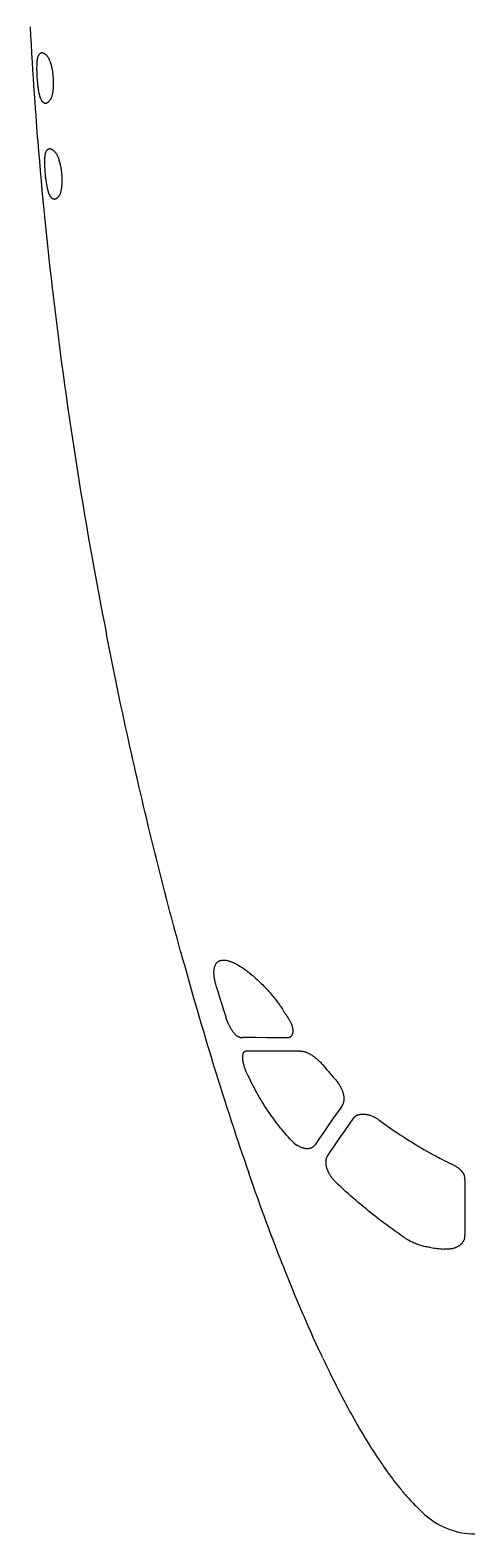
# Model space of a CAD drawing. Header units: millimetres. Extents: x -1718 to 143559, y -78490 to 15626.
# Drawn here: x 108233 to 111146, y -78490 to -68535 of the extents above; entities that cross this region are included whole.
import ezdxf

# ---------------------------------------------------------------- set-up
doc = ezdxf.new("R2010")
doc.units = ezdxf.units.MM
doc.header["$MEASUREMENT"] = 0
doc.layers.get('0').update_dxf_attribs({"linetype": 'CONTINUOUS'})

msp = doc.modelspace()

# ---------------------------------------------------------------- linework, layer by layer
at = {"color": 7, "ltscale": 3.84473e-06}
msp.add_line((108739.5, -72536.4), (108739.5, -72536.4), dxfattribs=at)
msp.add_line((108739.5, -72536.4), (108739.5, -72536.4), dxfattribs=at)
at = {"color": 7, "ltscale": 0.03937}
msp.add_line((111112.9, -76142.6), (111112.9, -76515.4), dxfattribs=at)
at = {"color": 7, "ltscale": 0.000162221}
msp.add_line((110856.4, -78369.2), (110856.3, -78369.1), dxfattribs=at)
at = {"color": 7, "ltscale": 0.03937}
for points in [[(108233.4, -68514), (108236.5, -68572.5), (108239.8, -68631), (108243.1, -68689.5), (108246.7, -68748), (108249.9, -68800.6), (108253.3, -68853.2), (108256.8, -68905.8), (108260.4, -68958.4), (108264.1, -69011), (108267.3, -69054.8), (108270.5, -69098.6), (108273.8, -69142.4), (108276.3, -69175.3), (108278.9, -69208.1), (108281.5, -69240.9), (108284.1, -69273.8), (108289.4, -69338.4), (108294.9, -69403.1), (108300.5, -69467.8), (108306.3, -69532.4), (108312.2, -69597), (108318.3, -69661.6), (108324.6, -69726.1), (108331, -69790.7), (108337.5, -69855.2), (108344.2, -69919.8), (108351, -69984.2), (108358, -70048.7), (108365.1, -70113.2), (108372.4, -70177.6), (108379.8, -70242)], [(108388.2, -68851.9), (108387.4, -68843), (108386.6, -68834.2), (108385.6, -68825.5), (108385, -68821.1), (108384.4, -68816.8), (108383.8, -68812.5), (108383.1, -68808.2), (108382.1, -68802.5), (108381.1, -68796.9), (108380, -68791.4), (108378.5, -68784.2), (108376.9, -68777.1), (108375.1, -68770.2), (108373.3, -68763.5), (108371.4, -68757.1), (108370.4, -68753.9), (108369.4, -68750.8), (108368, -68746.8), (108366.5, -68742.9), (108365.1, -68739.1), (108363.1, -68734.2), (108362, -68731.8), (108360.9, -68729.5), (108359.9, -68727.4), (108358.9, -68725.3), (108357.2, -68722), (108355.4, -68719), (108353.7, -68716.1), (108351.9, -68713.5), (108350.1, -68711.1), (108348.5, -68709.2), (108346.9, -68707.4), (108344, -68704.4), (108341.2, -68701.6), (108338.4, -68699.1), (108336.9, -68697.9), (108335.5, -68696.7), (108334.2, -68695.6), (108332.8, -68694.7), (108331, -68693.4), (108329.2, -68692.2), (108327.4, -68691.2), (108325.1, -68690), (108323.9, -68689.4), (108322.7, -68688.9), (108321.6, -68688.5), (108320.5, -68688.1), (108318.8, -68687.5), (108317, -68687.1), (108315.3, -68686.8), (108313.6, -68686.7), (108311.9, -68686.6), (108310.1, -68686.7), (108308.3, -68686.9), (108306.6, -68687.3), (108304.9, -68687.9), (108303.2, -68688.6), (108301.6, -68689.4), (108300, -68690.4), (108298.4, -68691.5), (108297, -68692.7), (108295.5, -68694.1), (108294.1, -68695.6), (108292.7, -68697.3), (108291.4, -68699.1), (108290.6, -68700.3), (108289.8, -68701.5), (108289, -68702.8), (108288.2, -68704.2), (108286.7, -68707), (108286, -68708.5), (108285.2, -68710.3), (108284.5, -68712.2), (108283.8, -68714.3), (108283.1, -68716.5), (108282.7, -68718.3), (108282.2, -68720.2), (108281.3, -68724.2), (108280.7, -68728), (108280, -68732), (108279.5, -68736.3), (108279.1, -68739.5), (108278.7, -68742.9), (108278.4, -68746.5), (108278.1, -68750.2), (108277.6, -68757.8), (108277.3, -68765.6), (108277.1, -68773.8), (108276.9, -68782.2), (108276.9, -68789.8), (108276.9, -68797.6), (108277.1, -68805.6), (108277.2, -68811.6), (108277.4, -68817.6), (108277.9, -68829), (108278.5, -68840.6), (108279.2, -68852.1)], [(108279.2, -68852.1), (108279.8, -68860.2), (108280.8, -68872.6), (108282, -68884.9), (108283.3, -68896.5), (108284, -68902.4), (108284.7, -68908.3), (108285.4, -68913.7), (108286.1, -68919.1), (108287.4, -68927.8), (108288.8, -68936.2), (108290.3, -68944.4), (108291.8, -68952.2), (108292.6, -68956), (108293.4, -68959.7), (108294.9, -68965.8), (108296.4, -68971.7), (108297.2, -68974.5), (108298, -68977.2), (108298.9, -68979.8), (108299.7, -68982.2), (108301, -68985.8), (108302.3, -68989), (108303.6, -68992), (108304.3, -68993.4), (108305.5, -68995.6), (108306.8, -68997.7), (108308.4, -69000.2), (108310, -69002.6), (108311.7, -69004.8), (108313.4, -69006.9), (108315.3, -69009), (108316.3, -69010), (108317.3, -69010.9), (108318.6, -69012.1), (108320, -69013.1), (108321.3, -69014.1), (108322.9, -69015.2), (108324.6, -69016.1), (108326.2, -69016.9), (108327.9, -69017.6), (108329.6, -69018.1), (108331.2, -69018.4), (108332.8, -69018.7), (108334.4, -69018.8), (108336, -69018.8), (108337.6, -69018.7), (108339.2, -69018.5), (108340.2, -69018.3), (108341.2, -69018.1), (108343.1, -69017.5), (108345.1, -69016.7), (108347.1, -69015.8), (108349.1, -69014.7), (108351.1, -69013.5), (108353.2, -69012), (108355.2, -69010.4), (108357.2, -69008.7), (108358.9, -69007.1), (108360.6, -69005.4), (108362.3, -69003.5), (108363.5, -69002.1), (108364.8, -69000.6), (108367.3, -68997.5), (108368.5, -68995.9), (108369.5, -68994.5), (108370.9, -68992.2), (108372.2, -68989.7), (108373.6, -68987), (108374.9, -68984.1), (108376.1, -68981), (108377.5, -68977.1), (108378.9, -68972.9), (108380.2, -68968.5), (108381.4, -68963.9), (108382.5, -68959.1), (108383.3, -68954.9), (108384.2, -68950.6), (108384.9, -68946.2), (108385.4, -68942.9), (108385.9, -68939.6), (108386.4, -68936), (108386.8, -68932.5), (108387.2, -68928.8), (108387.6, -68925), (108387.9, -68921.2), (108388.3, -68917.3), (108388.7, -68909.4), (108389.1, -68901.4), (108389.3, -68893.3), (108389.4, -68885.2), (108389.3, -68876.9), (108389, -68868.6), (108388.7, -68860.2), (108388.2, -68851.9)], [(108444.1, -69486.7), (108443.7, -69482.3), (108443.2, -69477.8), (108442.7, -69473.4), (108442.2, -69469), (108441.4, -69463.2), (108440.5, -69457.3), (108439.5, -69451.5), (108438.3, -69444.6), (108437, -69437.8), (108435.6, -69431.1), (108434.1, -69424.5), (108432.6, -69417.9), (108430.8, -69411.2), (108428.9, -69404.5), (108427, -69398.1), (108425, -69391.9), (108422.8, -69385.8), (108420.6, -69380), (108419.5, -69377.2), (108418.4, -69374.5), (108417.2, -69371.8), (108416.1, -69369.2), (108414.1, -69365.2), (108412.2, -69361.4), (108410.2, -69357.8), (108408.2, -69354.5), (108406.2, -69351.4), (108405.2, -69349.9), (108404.1, -69348.5), (108402.9, -69346.9), (108401.6, -69345.4), (108400.4, -69344), (108399.4, -69343), (108397.8, -69341.3), (108396.1, -69339.7), (108394.5, -69338.2), (108392.9, -69336.7), (108390.8, -69334.8), (108388.7, -69333.1), (108386.6, -69331.5), (108384.2, -69329.8), (108381.9, -69328.3), (108379.6, -69326.9), (108377.3, -69325.7), (108376.1, -69325.1), (108374.9, -69324.6), (108373.4, -69324), (108371.8, -69323.5), (108370.3, -69323), (108368.4, -69322.6), (108366.6, -69322.3), (108364.9, -69322.1), (108363.1, -69322), (108361.4, -69322.1), (108359.6, -69322.3), (108357.8, -69322.7), (108356, -69323.2), (108354.2, -69323.9), (108352.5, -69324.7), (108350.9, -69325.7), (108349.3, -69326.9), (108347.7, -69328.2), (108346.2, -69329.6), (108344.6, -69331.3), (108343, -69333.2), (108341.5, -69335.3), (108340.1, -69337.5), (108338.7, -69339.9), (108337.6, -69341.9), (108337.1, -69343.1), (108336.1, -69345.2), (108335.7, -69346.2), (108335, -69348.1), (108334.3, -69350.3), (108333.7, -69352.5), (108333.2, -69354.4), (108332.8, -69356.3), (108332, -69360.3), (108331.4, -69364.1), (108330.9, -69368.2), (108330.4, -69372.5), (108330.1, -69375.8), (108329.8, -69379.2), (108329.5, -69382.7), (108329.3, -69386.4), (108329, -69392.2), (108328.8, -69398.2), (108328.7, -69404.4), (108328.7, -69409.2), (108328.7, -69414), (108328.9, -69423.9), (108329.2, -69434), (108329.6, -69444.3), (108330.2, -69454.7), (108331, -69466.8), (108331.9, -69478.9), (108332.6, -69487)], [(108332.6, -69487), (108333.7, -69498.1), (108334.4, -69504.4), (108335.1, -69510.6), (108335.9, -69516.8), (108336.7, -69522.9), (108337.8, -69531.1), (108339, -69539.1), (108340.2, -69547), (108341.8, -69556.3), (108343.4, -69565.4), (108345.2, -69574.1), (108346.1, -69578.5), (108347, -69582.8), (108348, -69586.8), (108348.9, -69590.7), (108350.6, -69597.3), (108351.5, -69600.4), (108352.4, -69603.5), (108353.6, -69607.5), (108354.8, -69611.3), (108356.1, -69614.8), (108357.6, -69618.6), (108359, -69622.2), (108360.5, -69625.4), (108361.3, -69626.9), (108362.1, -69628.3), (108363.2, -69630.3), (108363.7, -69631.1), (108365.2, -69633.3), (108367.3, -69636.3), (108368.4, -69637.7), (108369.5, -69639), (108370.9, -69640.7), (108372.4, -69642.3), (108373.8, -69643.8), (108375.7, -69645.5), (108377.5, -69647), (108379.4, -69648.4), (108381.3, -69649.6), (108383.2, -69650.7), (108384.2, -69651.2), (108385.1, -69651.6), (108387, -69652.3), (108388.9, -69652.8), (108390.8, -69653.2), (108391.8, -69653.4), (108392.7, -69653.5), (108393.7, -69653.5), (108394.6, -69653.5), (108395.6, -69653.5), (108396.6, -69653.4), (108398.5, -69653.2), (108400.4, -69652.8), (108402.4, -69652.2), (108404.3, -69651.5), (108406.3, -69650.6), (108408.2, -69649.5), (108410.2, -69648.3), (108412.1, -69647), (108414.1, -69645.5), (108415.7, -69644.1), (108417.3, -69642.6), (108418.9, -69641), (108420.1, -69639.8), (108421.3, -69638.5), (108422.5, -69637.1), (108423.7, -69635.7), (108425.6, -69633.3), (108427.1, -69631.3), (108428.6, -69629.2), (108429.5, -69627.7), (108430.7, -69625.5), (108431.9, -69623.2), (108433, -69620.7), (108434.1, -69618.1), (108434.8, -69616.2), (108435.5, -69614.3), (108436.8, -69610.4), (108438, -69606.2), (108439.1, -69601.8), (108440.2, -69597.2), (108441, -69593.2), (108441.8, -69589.2), (108442.4, -69585), (108442.9, -69581.7), (108443.4, -69578.5), (108444.2, -69571.7), (108444.8, -69565.2), (108445.4, -69558.5), (108445.8, -69551.7), (108446.1, -69544.8), (108446.2, -69537.7), (108446.3, -69530.6), (108446.2, -69524.1), (108446.1, -69517.6), (108445.8, -69511), (108445.5, -69504.4), (108445.2, -69500), (108444.9, -69495.6), (108444.5, -69491.1), (108444.1, -69486.7)], [(109230.4, -74634.5), (109218.4, -74590.8), (109206.6, -74547), (109194.8, -74503.3), (109183.1, -74459.6), (109171.5, -74415.9), (109160, -74372.1), (109148.5, -74328.4), (109137.1, -74284.7), (109125.8, -74240.9), (109114.5, -74197.2), (109103.4, -74153.4), (109092.3, -74109.7), (109081.3, -74065.9), (109070.3, -74022.1), (109059.4, -73978.4), (109048.6, -73934.6), (109037.9, -73890.9), (109027.2, -73847.1), (109016.6, -73803.3), (109006.1, -73759.5), (108995.6, -73715.8), (108985.2, -73672), (108974.9, -73628.2), (108964.6, -73584.5), (108954.5, -73540.7), (108944.3, -73496.9), (108934.3, -73453.2), (108924.3, -73409.4), (108914.4, -73365.7), (108904.6, -73321.9), (108894.8, -73278.2), (108885.1, -73234.5), (108875.5, -73190.8), (108865.9, -73147.1), (108856.5, -73103.4), (108847.1, -73059.7), (108837.7, -73016), (108828.4, -72972.4), (108819.2, -72928.7), (108810.1, -72885.1), (108801, -72841.5), (108792, -72797.9), (108783.1, -72754.3), (108774.3, -72710.7), (108765.5, -72667.2), (108756.7, -72623.6), (108748.1, -72580), (108739.5, -72536.4)], [(109467.8, -74867.8), (109465.3, -74859.5), (109463, -74851.4), (109461, -74843.5), (109459.1, -74836), (109457.6, -74828.7), (109456.2, -74821.8), (109455, -74815.2), (109454.2, -74810.3), (109453.5, -74805.6), (109453, -74801.1), (109452.6, -74797.8), (109452.3, -74794.7), (109451.8, -74788.6), (109451.4, -74782.8), (109451.2, -74777.4), (109451.2, -74773.5), (109451.3, -74769.7), (109451.4, -74766.1), (109451.6, -74762.1), (109451.9, -74758.2), (109452.3, -74754.6), (109452.7, -74751.1), (109453.1, -74748.9), (109453.4, -74746.7), (109454.3, -74742.5), (109455.2, -74738.6), (109456.3, -74734.9), (109457.4, -74731.3), (109458.6, -74728), (109460, -74724.9), (109461.4, -74721.9), (109462.9, -74719.1)], [(109462.9, -74719.1), (109464.5, -74716.4), (109466.2, -74713.9), (109468, -74711.5), (109469.8, -74709.2), (109471.7, -74707.2), (109473.7, -74705.2), (109475.8, -74703.4), (109477.9, -74701.7), (109480.1, -74700.2), (109482.3, -74698.8), (109484.7, -74697.5), (109486.9, -74696.5), (109489.1, -74695.5), (109491.5, -74694.6), (109493.8, -74693.9), (109496.2, -74693.2), (109497.8, -74692.9), (109499.3, -74692.5), (109500.9, -74692.2), (109502.5, -74692), (109505.7, -74691.6), (109507.4, -74691.5), (109509.2, -74691.4), (109512.7, -74691.3), (109516.3, -74691.3), (109520, -74691.5), (109523.7, -74691.8), (109527.7, -74692.3), (109531.8, -74693), (109536, -74693.8), (109540.3, -74694.7), (109544.6, -74695.8), (109548.2, -74696.8), (109551.9, -74697.9), (109555.7, -74699.1), (109558.5, -74700), (109561.4, -74701), (109564.3, -74702), (109567.2, -74703.2), (109572.3, -74705.2), (109577.4, -74707.3), (109582.7, -74709.7), (109588, -74712.1), (109593.3, -74714.8), (109598.9, -74717.7), (109604.6, -74720.7), (109610.4, -74723.9), (109616.3, -74727.3), (109622.2, -74730.9), (109627.2, -74734), (109632.3, -74737.3), (109637.4, -74740.6), (109641.3, -74743.2), (109645.2, -74745.9), (109653.2, -74751.5), (109660, -74756.4), (109666.8, -74761.4), (109673.7, -74766.7), (109680.8, -74772.2), (109689.7, -74779.3), (109698.7, -74786.7), (109707.9, -74794.4), (109717.2, -74802.4), (109726.7, -74810.8), (109736.3, -74819.5), (109741.2, -74823.9), (109746.1, -74828.5), (109752.7, -74834.7), (109759.3, -74841), (109766, -74847.6), (109774.1, -74855.6), (109782.3, -74863.9), (109790.5, -74872.5), (109798.8, -74881.2), (109807.1, -74890.3), (109815.4, -74899.5), (109823.7, -74909), (109827.8, -74913.8), (109832, -74918.7), (109837.5, -74925.3), (109843, -74932.1), (109848.5, -74938.9), (109855.8, -74948.1), (109863, -74957.5), (109870.2, -74967), (109877.3, -74976.8), (109880.8, -74981.7), (109884.3, -74986.7), (109887.8, -74991.7), (109891.2, -74996.7), (109895.8, -75003.4), (109900.3, -75010.3), (109904.7, -75017.2)], [(109531, -75070), (109524.5, -75049.5), (109518, -75029.2), (109505.3, -74988.6), (109489.5, -74938.1), (109480.2, -74908), (109467.8, -74867.8)], [(109625.3, -75202.8), (109623.5, -75202.7), (109621.7, -75202.5), (109619.8, -75202.2), (109617.9, -75201.7), (109616, -75201), (109614, -75200.3), (109612.3, -75199.5), (109610.7, -75198.7), (109609, -75197.8), (109607.7, -75197), (109606.5, -75196.2), (109603.8, -75194.5), (109601.2, -75192.4), (109598.6, -75190.4), (109596.1, -75188.1), (109593.4, -75185.6), (109590.7, -75182.8), (109588, -75179.8), (109585.2, -75176.6), (109582.3, -75173), (109579.3, -75169.2), (109576.3, -75165.1), (109574.6, -75162.7), (109572.9, -75160.2), (109571.2, -75157.6), (109569.5, -75154.9), (109566.9, -75150.6), (109564.2, -75146.1), (109561.4, -75141.2), (109558.6, -75136), (109555.3, -75129.7), (109553.6, -75126.3), (109551.9, -75122.8), (109550.3, -75119.3), (109548.6, -75115.7), (109545.8, -75109.3), (109543, -75102.7), (109540.2, -75095.8), (109537.5, -75088.7), (109535.3, -75082.5), (109533.1, -75076.2), (109531, -75070)], [(109945.5, -75079.7), (109948.3, -75084.1), (109951.1, -75088.6), (109953.6, -75093.1), (109956.1, -75097.8), (109958.4, -75102.4), (109960.6, -75107.1), (109962.5, -75111.7), (109964.3, -75116.2), (109965.9, -75120.8), (109967.4, -75125.3), (109968.7, -75129.8), (109969.9, -75134.2), (109970.7, -75138.1), (109971.5, -75141.9), (109972.1, -75145.7), (109972.6, -75149.3), (109972.9, -75152.9), (109973.1, -75156.4), (109973.2, -75159.9), (109973.1, -75163.5), (109972.9, -75167), (109972.6, -75170.3), (109972.1, -75173.6), (109971.8, -75175.1), (109971.5, -75176.7), (109971.1, -75178.2), (109970.7, -75179.6), (109970.1, -75181.5), (109969.5, -75183.3), (109968.8, -75185), (109967.8, -75187.4), (109966.6, -75189.6), (109965.4, -75191.6), (109964.1, -75193.5), (109962.7, -75195.3), (109961.2, -75197), (109959.6, -75198.5), (109958, -75199.9), (109956.3, -75201.2), (109954.5, -75202.3), (109952.7, -75203.4), (109951, -75204.1), (109949.3, -75204.8), (109947.5, -75205.4), (109945.7, -75205.9), (109943.9, -75206.3), (109942.7, -75206.5), (109941.6, -75206.6), (109939.1, -75206.8), (109936.7, -75206.8)], [(109936.7, -75206.8), (109854.1, -75205.7), (109802.2, -75205.1), (109725.5, -75204.2), (109695.9, -75203.8), (109642.2, -75203)], [(109667.6, -75435.9), (109665.2, -75430.4), (109662.8, -75424.7), (109660.5, -75418.9), (109658.3, -75413.1), (109656.1, -75406.9), (109654, -75400.8), (109652.2, -75394.9), (109650.4, -75388.7), (109648.8, -75382.8), (109647.5, -75377.2), (109646.3, -75371.9), (109645.6, -75368.7), (109645, -75365.5), (109644.5, -75362.5), (109644, -75359.6), (109643.2, -75354), (109642.6, -75348.8), (109642.2, -75344), (109642, -75339.4), (109641.9, -75335.2), (109641.9, -75331.2), (109642.1, -75327.4), (109642.4, -75324), (109642.8, -75320.7), (109643.3, -75317.6), (109643.9, -75314.8), (109644.6, -75312.2), (109645.3, -75309.7), (109646.2, -75307.5), (109647.2, -75305.4), (109648.2, -75303.5), (109649.2, -75301.9), (109650.4, -75300.3), (109651.6, -75298.9), (109652.9, -75297.7), (109654.2, -75296.6), (109655.6, -75295.7), (109657.1, -75294.9), (109658.6, -75294.2), (109660.2, -75293.7), (109661.9, -75293.4), (109663.7, -75293.1), (109665.5, -75293.1)], [(109678.9, -75293), (109736.3, -75293.1), (109778.9, -75293.1), (109820.9, -75293), (109866.5, -75293), (109916.1, -75293), (109966.9, -75293.1), (110021.8, -75293.2)], [(110021.8, -75293.2), (110025.4, -75293.3), (110029.2, -75293.6), (110033, -75294), (110036.9, -75294.5), (110040.8, -75295.2), (110044.9, -75296.1), (110049, -75297.1), (110053.2, -75298.3), (110057.4, -75299.7), (110059.7, -75300.5), (110062.1, -75301.4), (110066.8, -75303.2), (110071.7, -75305.3), (110076.5, -75307.5), (110081.5, -75310), (110086.4, -75312.6), (110091.5, -75315.4), (110096.5, -75318.5), (110101.7, -75321.7), (110106.8, -75325.2), (110111.9, -75328.8), (110117.1, -75332.6), (110122.2, -75336.6), (110127.3, -75340.7), (110132.4, -75345), (110137.2, -75349.3), (110142, -75353.7), (110146.7, -75358.3), (110151.4, -75363), (110156.1, -75367.8), (110160.6, -75372.8), (110165.1, -75377.8), (110169.5, -75383)], [(109963.7, -75884.9), (109953.3, -75873.6), (109943, -75862.1), (109932.7, -75850.6), (109922.6, -75838.9), (109912.6, -75827.1), (109902.6, -75815.2), (109892.8, -75803.1), (109883, -75791), (109873.3, -75778.7), (109863.8, -75766.3), (109854.3, -75753.7), (109844.9, -75741), (109836.8, -75729.9), (109828.8, -75718.6), (109820.8, -75707.2), (109812.9, -75695.7), (109805.1, -75684.1), (109800, -75676.5), (109795, -75668.9), (109786.3, -75655.4), (109777.7, -75641.7), (109769.1, -75627.9), (109760.9, -75614.3), (109752.8, -75600.5), (109744.7, -75586.6), (109736.8, -75572.5), (109728.8, -75558.2), (109721, -75543.7), (109713.2, -75529.1), (109705.6, -75514.3), (109698, -75499.3), (109690.5, -75484.1), (109683.3, -75469.3), (109676.2, -75454.3), (109671.9, -75445.1), (109667.6, -75435.9)], [(110249.6, -75475.1), (110254, -75480.1), (110258.3, -75485.2), (110262.6, -75490.5), (110266.7, -75495.8), (110270.7, -75501.2), (110272.6, -75503.9), (110274.6, -75506.7), (110277.4, -75510.9), (110280.1, -75515.1), (110282.7, -75519.4), (110285.3, -75523.7), (110288.3, -75529.1), (110289.8, -75531.9), (110291.2, -75534.6), (110293.1, -75538.3), (110294.9, -75542), (110296.6, -75545.7), (110298.6, -75550.4), (110300.4, -75555.1), (110302.2, -75559.8), (110303.8, -75564.5), (110305.3, -75569.2), (110306.6, -75573.8), (110307.8, -75578.7), (110308.4, -75581.2), (110308.9, -75583.6), (110309.4, -75586), (110309.8, -75588.4), (110310.3, -75592), (110310.8, -75595.6), (110311.1, -75599.1), (110311.4, -75602.6), (110311.5, -75606.5), (110311.6, -75610.3), (110311.5, -75614.1), (110311.2, -75617.8), (110310.9, -75621.4), (110310.4, -75624.9), (110309.8, -75628.4), (110309.1, -75631.8), (110308.2, -75635), (110307.3, -75638.2), (110306.2, -75641.3), (110305.1, -75644.3), (110303.8, -75647.2), (110302.4, -75649.9), (110300.9, -75652.6), (110299.4, -75655.2), (110297.7, -75657.7)], [(110297.7, -75657.7), (110283.8, -75677.7), (110253.5, -75721.2), (110217.3, -75773.6), (110183.2, -75823.1), (110151.1, -75870), (110120.6, -75914.6)], [(110206.7, -75982.5), (110228, -75951.4), (110249.5, -75920.2), (110270.3, -75890.3), (110291.1, -75860.2), (110319.6, -75819.2), (110348.3, -75778), (110377.2, -75736.7)], [(110377.2, -75736.7), (110378.4, -75735), (110379.6, -75733.5), (110380.9, -75732), (110381.9, -75730.9), (110382.9, -75729.9), (110385, -75727.9), (110387.1, -75726), (110389.3, -75724.3), (110391.4, -75722.8), (110393.5, -75721.5), (110395.6, -75720.2), (110397.8, -75719), (110399.2, -75718.3), (110400.7, -75717.6), (110402.2, -75717), (110403.8, -75716.3), (110405.4, -75715.7), (110407, -75715.2), (110410.2, -75714.1), (110413.6, -75713.2), (110416.9, -75712.5), (110420.3, -75711.9), (110423.8, -75711.4), (110426.6, -75711), (110429.4, -75710.8), (110432.2, -75710.7), (110434.3, -75710.6), (110436.5, -75710.6), (110438.7, -75710.6), (110440.9, -75710.6), (110444, -75710.7), (110447.1, -75711), (110450.3, -75711.3), (110452.7, -75711.5), (110455.1, -75711.8), (110459.9, -75712.6), (110464.7, -75713.5), (110469.6, -75714.6), (110474.5, -75715.8), (110479.4, -75717.2), (110484.4, -75718.7), (110489.3, -75720.4), (110494.3, -75722.3), (110499.4, -75724.4), (110504.5, -75726.6), (110509.6, -75729), (110514.7, -75731.6), (110519.9, -75734.3), (110522.4, -75735.7), (110525, -75737.2), (110529.8, -75740.2), (110534.7, -75743.3), (110537.2, -75745), (110539.6, -75746.7), (110542, -75748.4), (110544.4, -75750.2)], [(110544.4, -75750.2), (110559.9, -75761.7), (110575.5, -75773.1), (110591.2, -75784.4), (110607, -75795.6), (110622.9, -75806.7), (110638.9, -75817.7), (110655, -75828.6), (110671.1, -75839.4), (110685, -75848.6), (110699, -75857.7), (110713.1, -75866.8), (110727.2, -75875.7), (110736.6, -75881.6), (110746, -75887.5), (110755.5, -75893.4), (110765, -75899.2), (110784.1, -75910.8), (110803.2, -75922.2), (110822.5, -75933.5), (110841.8, -75944.7), (110861.2, -75955.7), (110880.7, -75966.7), (110900.2, -75977.4), (110919.8, -75988.1), (110929.8, -75993.4), (110939.7, -75998.7), (110949.5, -76003.8), (110959.3, -76008.9), (110975.2, -76017.1), (110991.1, -76025.2), (111007, -76033.1), (111023, -76041), (111039, -76048.7)], [(110120.6, -75914.6), (110118.9, -75917.1), (110117, -75919.5), (110115, -75921.7), (110113, -75923.8), (110110.9, -75925.7), (110108.7, -75927.6), (110106.4, -75929.3), (110104.1, -75930.8), (110101.7, -75932.3), (110099.2, -75933.7), (110097, -75934.7), (110094.6, -75935.7), (110092.3, -75936.6), (110089.9, -75937.5), (110087.4, -75938.2), (110085.8, -75938.6), (110084.3, -75938.9), (110081.1, -75939.6), (110077.8, -75940), (110074.4, -75940.3), (110071, -75940.5), (110067.6, -75940.5), (110064.1, -75940.4), (110060.5, -75940.1), (110056.8, -75939.7), (110053.1, -75939.1), (110049.3, -75938.3), (110045.4, -75937.4), (110041.5, -75936.3), (110037.5, -75935.1), (110033.4, -75933.6), (110029.3, -75931.9), (110025.2, -75930.2), (110021, -75928.2), (110016.7, -75926), (110012.4, -75923.5), (110010.2, -75922.2), (110007.9, -75920.9), (110005.7, -75919.5), (110003.5, -75918)], [(110258.4, -76162), (110254.2, -76157.8), (110250, -76153.5), (110245.8, -76149), (110241.8, -76144.3), (110239.8, -76142), (110237.8, -76139.5), (110235.2, -76136.3), (110232.6, -76132.9), (110230.1, -76129.5), (110226.9, -76125), (110223.8, -76120.4), (110220.8, -76115.7), (110217.9, -76111), (110215.2, -76106.1), (110212.5, -76101.1), (110211.2, -76098.5), (110209.9, -76096), (110208.3, -76092.6), (110206.8, -76089.1), (110205.3, -76085.6), (110204.3, -76083), (110203.3, -76080.5), (110202, -76077.1), (110200.9, -76073.6), (110199.8, -76070.2), (110198.6, -76066.3), (110197.6, -76062.4), (110196.7, -76058.6), (110195.8, -76054.7), (110195.1, -76050.4), (110194.4, -76046.2), (110193.9, -76042), (110193.6, -76037.8), (110193.3, -76033.7), (110193.3, -76029.7), (110193.4, -76025.8), (110193.6, -76022), (110193.9, -76018.6), (110194.3, -76015.2), (110194.8, -76012), (110195.5, -76008.8), (110196.2, -76005.7), (110197.1, -76002.8), (110197.6, -76001), (110198.2, -75999.3), (110198.8, -75997.7), (110199.4, -75996), (110200.1, -75994.5), (110200.8, -75992.9), (110202.2, -75989.9), (110203.6, -75987.3), (110205.1, -75984.8), (110206.7, -75982.5)], [(111039, -76048.7), (111043.8, -76051.1), (111048.6, -76053.6), (111050.9, -76055), (111053.3, -76056.3), (111055.6, -76057.7), (111057.9, -76059.2), (111061.6, -76061.5), (111065.2, -76064), (111068.7, -76066.6), (111072.2, -76069.3), (111075.7, -76072.2), (111077.5, -76073.7), (111079.2, -76075.3), (111081.5, -76077.5), (111083.8, -76079.7), (111086, -76081.9), (111088.8, -76085), (111091.5, -76088.1), (111094.1, -76091.3), (111095.4, -76093), (111096.6, -76094.7), (111097.7, -76096.4), (111098.9, -76098.1), (111100.4, -76100.4), (111101.8, -76102.8), (111103.1, -76105.2), (111104.6, -76108.1), (111106, -76111), (111107.2, -76114), (111108.4, -76117), (111109.4, -76120), (111110.3, -76123.1)], [(109925, -76754.8), (109913, -76724.6), (109901.1, -76694.4), (109889.2, -76664.2), (109877.5, -76634), (109865.7, -76603.7), (109854.1, -76573.4), (109842.5, -76543.1), (109831, -76512.7), (109821.3, -76487.1), (109811.7, -76461.4), (109802.1, -76435.7), (109792.6, -76410), (109783.1, -76384.2), (109773.7, -76358.5), (109764.3, -76332.7), (109754.9, -76306.9), (109745.6, -76281.1), (109736.3, -76255.3), (109727.1, -76229.5), (109717.9, -76203.7), (109708.7, -76177.8), (109699.6, -76151.9), (109690.6, -76126.1), (109681.5, -76100.2)], [(110710.3, -76527.5), (110690.2, -76513.7), (110670.2, -76499.7), (110650.3, -76485.6), (110630.5, -76471.3), (110610.8, -76457), (110591.1, -76442.5), (110571.6, -76427.9), (110561.8, -76420.5), (110552.1, -76413.1), (110542.5, -76405.8), (110532.9, -76398.3), (110518.4, -76387.1), (110504.1, -76375.9), (110489.8, -76364.5), (110475.6, -76353.1), (110458.2, -76339), (110440.9, -76324.7), (110423.7, -76310.4), (110406.6, -76296), (110389.7, -76281.5), (110372.8, -76266.8), (110356.1, -76252.1), (110339.5, -76237.3), (110323, -76222.4), (110306.7, -76207.4), (110290.5, -76192.4), (110274.4, -76177.2), (110258.4, -76162)], [(110887.3, -76594.9), (110880.1, -76593.9), (110872.9, -76592.8), (110865.6, -76591.5), (110858.4, -76590.2), (110851.2, -76588.6), (110844, -76587), (110836.7, -76585.1), (110829.5, -76583.2), (110822.3, -76581.1), (110815.1, -76578.9), (110807.9, -76576.5), (110800.8, -76573.9), (110793.6, -76571.3), (110786.5, -76568.5), (110779.4, -76565.5), (110772.3, -76562.4), (110765.2, -76559.1), (110758.2, -76555.7), (110751.2, -76552.1), (110744.3, -76548.4), (110737.4, -76544.5), (110730.6, -76540.5), (110727.1, -76538.5), (110723.8, -76536.3), (110719.3, -76533.5), (110714.8, -76530.5), (110710.3, -76527.5)], [(111110.3, -76534.8), (111109.4, -76537.8), (111108.3, -76540.8), (111107.2, -76543.8), (111105.9, -76546.6), (111104.5, -76549.4), (111103, -76552.2), (111101.4, -76554.8), (111099.9, -76557.3), (111098.2, -76559.6), (111096.5, -76561.9), (111094.7, -76564.2), (111093.4, -76565.7), (111092.2, -76567.1), (111089.6, -76569.9), (111086.8, -76572.5), (111084, -76575.1), (111081.1, -76577.6), (111078, -76579.9), (111075.1, -76582), (111072.1, -76584.1), (111069, -76586), (111065.9, -76587.8), (111062.7, -76589.6), (111059.9, -76591), (111057.2, -76592.3), (111054.4, -76593.5), (111052.3, -76594.4), (111050.2, -76595.3), (111045.8, -76596.9), (111041.5, -76598.4), (111037, -76599.7), (111032.5, -76600.9), (111028, -76602), (111023.4, -76602.9), (111018.8, -76603.7), (111014.1, -76604.3), (111009.4, -76604.9), (111004.7, -76605.2), (110999.9, -76605.5), (110995.1, -76605.6), (110990.3, -76605.6), (110985.5, -76605.5), (110980.7, -76605.2), (110975.8, -76604.8)], [(110170.3, -77322), (110162.5, -77305.4), (110154.8, -77288.9), (110139.4, -77255.8), (110124.2, -77222.6), (110109.2, -77189.3), (110094.2, -77156), (110079.4, -77122.6), (110064.7, -77089.2), (110050.1, -77055.7), (110041.9, -77036.6), (110033.6, -77017.4), (110025.4, -76998.2), (110017.3, -76979), (110001.1, -76940.6), (109985, -76902.1), (109969.1, -76863.5), (109953.3, -76824.9), (109937.7, -76786.2), (109925, -76754.8)], [(110170.3, -77322), (110184.6, -77352.3), (110199.1, -77382.5), (110213.7, -77412.7), (110228.5, -77442.8), (110235.9, -77457.9), (110243.4, -77472.9), (110250.9, -77487.9), (110258.5, -77502.8), (110271.5, -77528.5), (110284.6, -77554), (110297.9, -77579.5), (110311.2, -77605), (110324.7, -77630.3), (110338.3, -77655.6), (110352.1, -77680.9), (110363.4, -77701.5), (110374.9, -77722), (110386.4, -77742.4), (110398, -77762.8)], [(110398, -77762.8), (110408.7, -77781.4), (110419.5, -77800), (110430.4, -77818.4), (110441.3, -77836.9), (110452.4, -77855.2), (110463.5, -77873.6), (110474.8, -77891.8), (110486.1, -77910), (110497.6, -77928.1), (110509.2, -77946.2), (110520.8, -77964.2), (110532.6, -77982.1), (110544.6, -78000), (110556.6, -78017.7), (110568.7, -78035.4), (110574.9, -78044.2), (110581, -78053), (110591.2, -78067.3), (110601.4, -78081.5), (110611.7, -78095.6), (110622.1, -78109.7), (110632.6, -78123.7), (110643.3, -78137.6), (110654, -78151.4), (110664.8, -78165.1), (110675.8, -78178.8), (110686.8, -78192.3), (110692.5, -78199.1), (110698.1, -78205.9), (110703.7, -78212.5), (110709.3, -78219.1), (110717.9, -78229), (110726.6, -78238.9), (110735.3, -78248.7), (110744.1, -78258.5), (110752.9, -78268.1), (110761.9, -78277.7), (110770.9, -78287.3), (110780, -78296.7), (110789.3, -78306.1), (110798.6, -78315.3), (110807.9, -78324.5), (110817.4, -78333.6), (110827, -78342.6), (110836.7, -78351.5), (110846.4, -78360.4), (110856.3, -78369.1)]]:
    msp.add_lwpolyline(points, dxfattribs=at)
for centre, radius, start, end in [((113826.2, -72504.2), 4657.6, 212.65289, 213.57137), ((109735.5, -64261.4), 10942, 269.4229, 269.51148), ((109641.8, -69238.1), 6055.1, 270.22411, 270.35113), ((112378.7, -73544), 2874.4, 219.77544, 222.2086), ((111040.7, -76515.4), 72.3, 344.46237, 0.00812)]:
    msp.add_arc(centre, radius, start, end, dxfattribs=at)
for centre, major_axis, ratio, start_param, end_param in [((121855.4, -74094.4), (7731.4, -18897), 0.595764, 4.273924, 4.393118), ((109753.9, -73602.7), (1084.7, -4522.1), 0.164207, 4.903031, 5.257605), ((110025.8, -75747.5), (69.4, -185.1), 0.639613, 5.283167, 5.588296), ((111018.1, -76133.9), (91.3, -30.7), 0.83952, 0.274935, 0.511563), ((110804.7, -76500.3), (550.7, -83.2), 0.147895, 4.885203, 5.050494), ((111180, -77987.5), (-7.4, -502.4), 0.990099, 5.58982, 6.297821)]:
    msp.add_ellipse(centre, major_axis=major_axis, ratio=ratio, start_param=start_param, end_param=end_param, dxfattribs=at)

doc.saveas('drawing.dxf')
